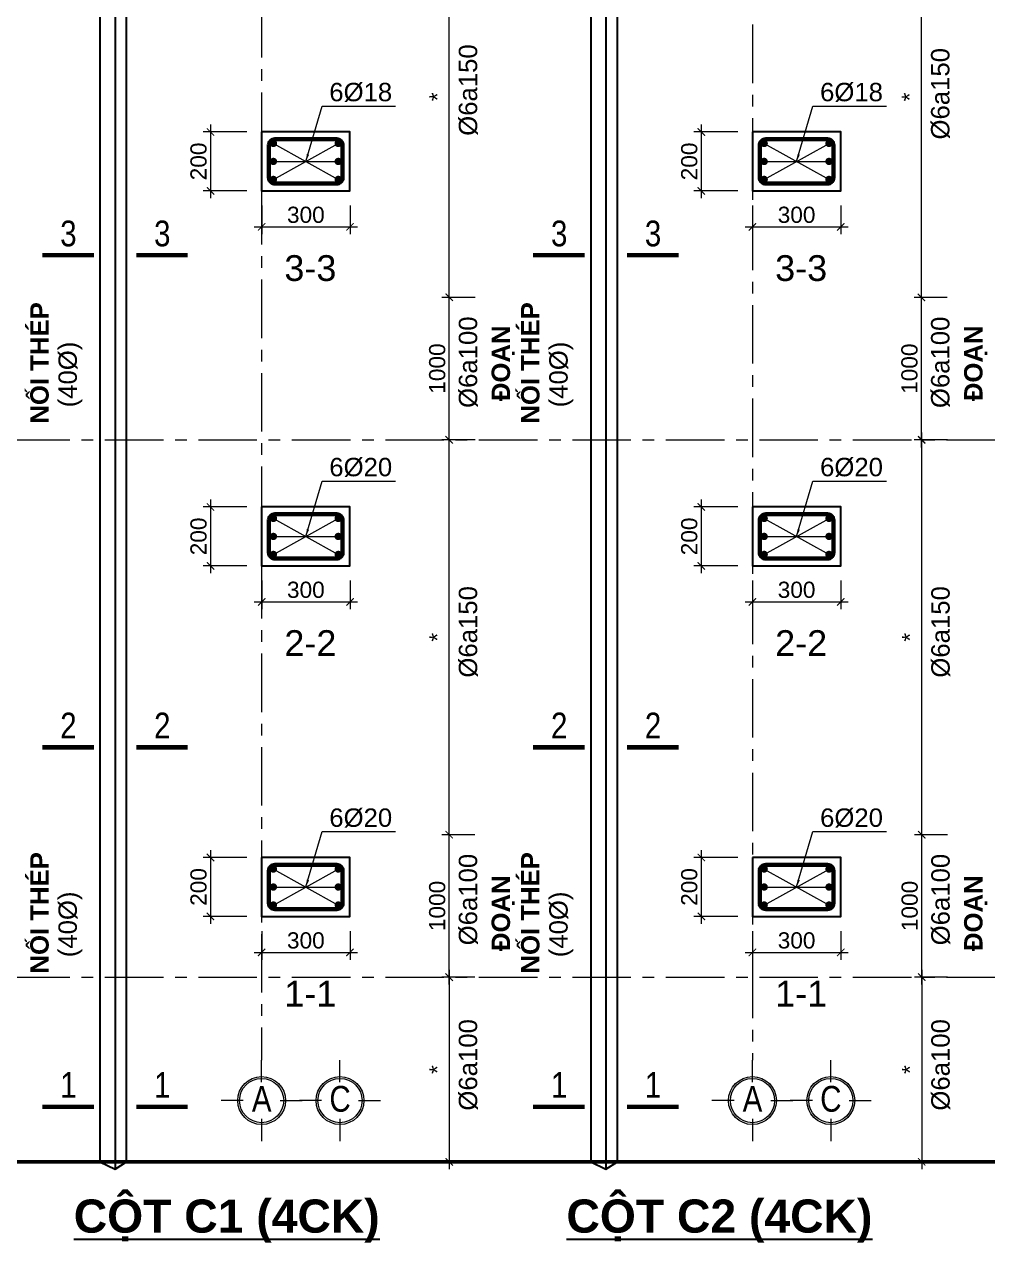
# Model space of a CAD drawing. Header units: millimetres. Extents: x 0 to 84000, y -29700 to 363007.
# Drawn here: x 8042 to 21127, y 120357 to 136904 of the extents above; entities that cross this region are included whole.
import ezdxf
from ezdxf.enums import TextEntityAlignment as Align

# ---------------------------------------------------------------- set-up
doc = ezdxf.new("R2010")
doc.units = ezdxf.units.MM
doc.linetypes.add('CENTER', pattern=[50.8, 31.75, -6.35, 6.35, -6.35])
for name, color, linetype, lineweight in [('- Border', 7, 'Continuous', 25), ('- Dims', 8, 'Continuous', 13), ('- Grid line', 8, 'CENTER', 13), ('- Note', 9, 'Continuous', 13), ('- RebarL', 6, 'Continuous', 60), ('- Text thin', 3, 'Continuous', 25)]:
    doc.layers.add(name, color=color, linetype=linetype, lineweight=lineweight)
doc.styles.add('B-Arial', font='arialbd.ttf')
doc.styles.add('B-Helve Condense', font='VNI-HelveB.TTF')
doc.styles.add('R-Arial', font='arial.ttf')
doc.styles.add('R-Helve Condense', font='VHELVCN.TTF')
doc.dimstyles.new('SC-25-100', dxfattribs={"dimtxt": 220, "dimasz": 100, "dimexe": 100, "dimexo": 200, "dimgap": 50, "dimtad": 1, "dimdec": 0, "dimlfac": 0.25, "dimzin": 0, "dimdsep": 46, "dimtxsty": 'R-Arial', "dimblk": 'ARCHTICK', "dimcen": 0.5, "dimdle": 100, "dimclrd": 256, "dimclre": 256, "dimclrt": 4, "dimadec": 0, "dimazin": 0, "dimtfac": 1, "dimtdec": 0, "dimtix": 1, "dimtmove": 0, "dimatfit": 3, "dimfxl": 1, "dimtolj": 1, "dimtzin": 0, "dimlwd": -1, "dimlwe": -1, "dimarcsym": 0})

# ---------------------------------------------------------------- blocks, each defined once
blk = doc.blocks.new('*U14')
at = {"layer": '- Note', "color": 7, "ltscale": 100, "const_width": 60}
blk.add_lwpolyline([(-351, -257), (349, -257)], dxfattribs=at)
at = {"layer": '- Text thin', "style": 'R-Helve Condense', "flags": 4}
blk.add_attdef('A', text='', height=350, dxfattribs=at).set_placement((3, 39), align=Align.MIDDLE_CENTER)
blk = doc.blocks.new('_ArchTick')
at = {"color": 0, "linetype": 'ByBlock', "const_width": 0.15}
blk.add_lwpolyline([(-0.5, -0.5), (0.5, 0.5)], dxfattribs=at)
blk = doc.blocks.new('*D87')
at = {"layer": '- Dims', "ltscale": 500, "transparency": 16777216}
for p, q in [((11066, 125588), (10471, 125588)), ((10571, 125688), (10571, 124688)), ((11066, 124788), (10471, 124788))]:
    blk.add_line(p, q, dxfattribs=at)
at = {"layer": 'Defpoints', "color": 0, "ltscale": 500, "transparency": 16777216}
for p in [(11266, 125588), (10571, 124788), (11266, 124788)]:
    blk.add_point(p, dxfattribs=at)
at = {"layer": '- Dims', "ltscale": 500, "transparency": 16777216, "xscale": 100, "yscale": 100, "zscale": 100}
for p, rotation in [((10571, 125588), 90), ((10571, 124788), 270)]:
    blk.add_blockref('_ArchTick', p, dxfattribs=dict(at, rotation=rotation))
at = {"layer": '- Dims', "color": 4, "ltscale": 500, "transparency": 16777216, "insert": (10409, 125188), "char_height": 220, "attachment_point": 5, "rotation": 90, "style": 'R-Arial'}
blk.add_mtext('\\A1;200', dxfattribs=at)
blk = doc.blocks.new('*D88')
at = {"layer": '- Dims', "ltscale": 500, "transparency": 16777216}
for p, q in [((11266, 124588), (11266, 124199)), ((12466, 124588), (12466, 124199)), ((11166, 124299), (12566, 124299))]:
    blk.add_line(p, q, dxfattribs=at)
at = {"layer": 'Defpoints', "color": 0, "ltscale": 500, "transparency": 16777216}
for p in [(11266, 124788), (12466, 124788), (12466, 124299)]:
    blk.add_point(p, dxfattribs=at)
at = {"layer": '- Dims', "ltscale": 500, "transparency": 16777216, "xscale": 100, "yscale": 100, "zscale": 100, "rotation": 180}
blk.add_blockref('_ArchTick', (11266, 124299), dxfattribs=at)
at = {"layer": '- Dims', "ltscale": 500, "transparency": 16777216, "xscale": 100, "yscale": 100, "zscale": 100}
blk.add_blockref('_ArchTick', (12466, 124299), dxfattribs=at)
at = {"layer": '- Dims', "color": 4, "ltscale": 500, "transparency": 16777216, "insert": (11866, 124461), "char_height": 220, "attachment_point": 5, "style": 'R-Arial'}
blk.add_mtext('\\A1;300', dxfattribs=at)
blk = doc.blocks.new('*D89')
at = {"layer": '- Dims', "ltscale": 200, "transparency": 16777216}
for p, q in [((13813, 123863), (13813, 125998)), ((14163, 125898), (13713, 125898)), ((14163, 123963), (13713, 123963))]:
    blk.add_line(p, q, dxfattribs=at)
at = {"layer": 'Defpoints', "color": 0, "ltscale": 200, "transparency": 16777216}
for p in [(13813, 125898), (14363, 125898), (14363, 123963)]:
    blk.add_point(p, dxfattribs=at)
at = {"layer": '- Dims', "ltscale": 200, "transparency": 16777216, "xscale": 100, "yscale": 100, "zscale": 100}
for p, rotation in [((13813, 125898), 90), ((13813, 123963), 270)]:
    blk.add_blockref('_ArchTick', p, dxfattribs=dict(at, rotation=rotation))
at = {"layer": '- Dims', "color": 4, "ltscale": 200, "transparency": 16777216, "insert": (13651, 124930), "char_height": 220, "attachment_point": 5, "rotation": 90, "style": 'R-Arial'}
blk.add_mtext('\\A1;1000', dxfattribs=at)
blk = doc.blocks.new('*D90')
at = {"layer": '- Dims', "ltscale": 200, "transparency": 16777216}
for p, q in [((14163, 131262), (13713, 131262)), ((13813, 125798), (13813, 131362)), ((14163, 125898), (13713, 125898))]:
    blk.add_line(p, q, dxfattribs=at)
at = {"layer": 'Defpoints', "color": 0, "ltscale": 200, "transparency": 16777216}
for p in [(13813, 131262), (14363, 131262), (14363, 125898)]:
    blk.add_point(p, dxfattribs=at)
at = {"layer": '- Dims', "ltscale": 200, "transparency": 16777216, "xscale": 100, "yscale": 100, "zscale": 100}
for p, rotation in [((13813, 131262), 90), ((13813, 125898), 270)]:
    blk.add_blockref('_ArchTick', p, dxfattribs=dict(at, rotation=rotation))
at = {"layer": '- Dims', "color": 4, "ltscale": 200, "transparency": 16777216, "insert": (13653, 128580), "char_height": 220, "attachment_point": 5, "rotation": 90, "style": 'R-Arial'}
blk.add_mtext('\\A1;*', dxfattribs=at)
blk = doc.blocks.new('*D91')
at = {"layer": '- Dims', "ltscale": 200, "transparency": 16777216}
for p, q in [((14163, 123963), (13713, 123963)), ((13813, 124063), (13813, 121354)), ((14163, 121454), (13713, 121454))]:
    blk.add_line(p, q, dxfattribs=at)
at = {"layer": 'Defpoints', "color": 0, "ltscale": 200, "transparency": 16777216}
for p in [(14363, 123963), (13813, 121454), (14363, 121454)]:
    blk.add_point(p, dxfattribs=at)
at = {"layer": '- Dims', "ltscale": 200, "transparency": 16777216, "xscale": 100, "yscale": 100, "zscale": 100}
for p, rotation in [((13813, 123963), 90), ((13813, 121454), 270)]:
    blk.add_blockref('_ArchTick', p, dxfattribs=dict(at, rotation=rotation))
at = {"layer": '- Dims', "color": 4, "ltscale": 200, "transparency": 16777216, "insert": (13653, 122708), "char_height": 220, "attachment_point": 5, "rotation": 90, "style": 'R-Arial'}
blk.add_mtext('\\A1;*', dxfattribs=at)
blk = doc.blocks.new('*D26')
at = {"layer": '- Dims', "ltscale": 200, "transparency": 16777216}
for p, q in [((13814, 131162), (13814, 133296)), ((14164, 133196), (13714, 133196)), ((14164, 131262), (13714, 131262))]:
    blk.add_line(p, q, dxfattribs=at)
at = {"layer": 'Defpoints', "color": 0, "ltscale": 200, "transparency": 16777216}
for p in [(13814, 133196), (14364, 133196), (14364, 131262)]:
    blk.add_point(p, dxfattribs=at)
at = {"layer": '- Dims', "ltscale": 200, "transparency": 16777216, "xscale": 100, "yscale": 100, "zscale": 100}
for p, rotation in [((13814, 133196), 90), ((13814, 131262), 270)]:
    blk.add_blockref('_ArchTick', p, dxfattribs=dict(at, rotation=rotation))
at = {"layer": '- Dims', "color": 4, "ltscale": 200, "transparency": 16777216, "insert": (13651, 132229), "char_height": 220, "attachment_point": 5, "rotation": 90, "style": 'R-Arial'}
blk.add_mtext('\\A1;1000', dxfattribs=at)
blk = doc.blocks.new('*D27')
at = {"layer": '- Dims', "ltscale": 200, "transparency": 16777216}
for p, q in [((13814, 133096), (13814, 138744)), ((14164, 138644), (13714, 138644)), ((14164, 133196), (13714, 133196))]:
    blk.add_line(p, q, dxfattribs=at)
at = {"layer": 'Defpoints', "color": 0, "ltscale": 200, "transparency": 16777216}
for p in [(13814, 138644), (14364, 138644), (14364, 133196)]:
    blk.add_point(p, dxfattribs=at)
at = {"layer": '- Dims', "ltscale": 200, "transparency": 16777216, "xscale": 100, "yscale": 100, "zscale": 100}
for p, rotation in [((13814, 138644), 90), ((13814, 133196), 270)]:
    blk.add_blockref('_ArchTick', p, dxfattribs=dict(at, rotation=rotation))
at = {"layer": '- Dims', "color": 4, "ltscale": 200, "transparency": 16777216, "insert": (13654, 135920), "char_height": 220, "attachment_point": 5, "rotation": 90, "style": 'R-Arial'}
blk.add_mtext('\\A1;*', dxfattribs=at)
blk = doc.blocks.new('Grid symbol')
at = {"layer": '- Grid line', "color": 7, "linetype": 'Continuous', "ltscale": 100}
for points in [[(0, 250), (0, 550)], [(-250, 0), (-550, 0)], [(250, 0), (550, 0)], [(0, -250), (0, -550)]]:
    blk.add_lwpolyline(points, dxfattribs=at)
blk.add_circle((0, 0), 325, dxfattribs=at)
at = {"layer": '- Grid line', "color": 32, "linetype": 'Continuous', "ltscale": 100}
blk.add_circle((0, 0), 300, dxfattribs=at)
at = {"layer": '- Grid line', "color": 3, "style": 'R-Helve Condense', "flags": 4}
blk.add_attdef('A', text='', height=350, dxfattribs=at).set_placement((1, 24), align=Align.MIDDLE_CENTER)
blk = doc.blocks.new('*D99')
at = {"layer": '- Dims', "ltscale": 500, "transparency": 16777216}
for p, q in [((10571, 130449), (10571, 129449)), ((11066, 130349), (10471, 130349)), ((11066, 129549), (10471, 129549))]:
    blk.add_line(p, q, dxfattribs=at)
at = {"layer": 'Defpoints', "color": 0, "ltscale": 500, "transparency": 16777216}
for p in [(11266, 130349), (10571, 129549), (11266, 129549)]:
    blk.add_point(p, dxfattribs=at)
at = {"layer": '- Dims', "ltscale": 500, "transparency": 16777216, "xscale": 100, "yscale": 100, "zscale": 100}
for p, rotation in [((10571, 130349), 90), ((10571, 129549), 270)]:
    blk.add_blockref('_ArchTick', p, dxfattribs=dict(at, rotation=rotation))
at = {"layer": '- Dims', "color": 4, "ltscale": 500, "transparency": 16777216, "insert": (10409, 129949), "char_height": 220, "attachment_point": 5, "rotation": 90, "style": 'R-Arial'}
blk.add_mtext('\\A1;200', dxfattribs=at)
blk = doc.blocks.new('*D100')
at = {"layer": '- Dims', "ltscale": 500, "transparency": 16777216}
for p, q in [((11266, 129349), (11266, 128960)), ((12466, 129349), (12466, 128960)), ((11166, 129060), (12566, 129060))]:
    blk.add_line(p, q, dxfattribs=at)
at = {"layer": 'Defpoints', "color": 0, "ltscale": 500, "transparency": 16777216}
for p in [(11266, 129549), (12466, 129549), (12466, 129060)]:
    blk.add_point(p, dxfattribs=at)
at = {"layer": '- Dims', "ltscale": 500, "transparency": 16777216, "xscale": 100, "yscale": 100, "zscale": 100, "rotation": 180}
blk.add_blockref('_ArchTick', (11266, 129060), dxfattribs=at)
at = {"layer": '- Dims', "ltscale": 500, "transparency": 16777216, "xscale": 100, "yscale": 100, "zscale": 100}
blk.add_blockref('_ArchTick', (12466, 129060), dxfattribs=at)
at = {"layer": '- Dims', "color": 4, "ltscale": 500, "transparency": 16777216, "insert": (11866, 129223), "char_height": 220, "attachment_point": 5, "style": 'R-Arial'}
blk.add_mtext('\\A1;300', dxfattribs=at)
blk = doc.blocks.new('*D101')
at = {"layer": '- Dims', "ltscale": 500, "transparency": 16777216}
for p, q in [((10571, 135542), (10571, 134542)), ((11066, 135442), (10471, 135442)), ((11066, 134642), (10471, 134642))]:
    blk.add_line(p, q, dxfattribs=at)
at = {"layer": 'Defpoints', "color": 0, "ltscale": 500, "transparency": 16777216}
for p in [(11266, 135442), (10571, 134642), (11266, 134642)]:
    blk.add_point(p, dxfattribs=at)
at = {"layer": '- Dims', "ltscale": 500, "transparency": 16777216, "xscale": 100, "yscale": 100, "zscale": 100}
for p, rotation in [((10571, 135442), 90), ((10571, 134642), 270)]:
    blk.add_blockref('_ArchTick', p, dxfattribs=dict(at, rotation=rotation))
at = {"layer": '- Dims', "color": 4, "ltscale": 500, "transparency": 16777216, "insert": (10409, 135042), "char_height": 220, "attachment_point": 5, "rotation": 90, "style": 'R-Arial'}
blk.add_mtext('\\A1;200', dxfattribs=at)
blk = doc.blocks.new('*D102')
at = {"layer": '- Dims', "ltscale": 500, "transparency": 16777216}
for p, q in [((11266, 134442), (11266, 134054)), ((12466, 134442), (12466, 134054)), ((11166, 134154), (12566, 134154))]:
    blk.add_line(p, q, dxfattribs=at)
at = {"layer": 'Defpoints', "color": 0, "ltscale": 500, "transparency": 16777216}
for p in [(11266, 134642), (12466, 134642), (12466, 134154)]:
    blk.add_point(p, dxfattribs=at)
at = {"layer": '- Dims', "ltscale": 500, "transparency": 16777216, "xscale": 100, "yscale": 100, "zscale": 100, "rotation": 180}
blk.add_blockref('_ArchTick', (11266, 134154), dxfattribs=at)
at = {"layer": '- Dims', "ltscale": 500, "transparency": 16777216, "xscale": 100, "yscale": 100, "zscale": 100}
blk.add_blockref('_ArchTick', (12466, 134154), dxfattribs=at)
at = {"layer": '- Dims', "color": 4, "ltscale": 500, "transparency": 16777216, "insert": (11866, 134316), "char_height": 220, "attachment_point": 5, "style": 'R-Arial'}
blk.add_mtext('\\A1;300', dxfattribs=at)
blk = doc.blocks.new('*D105')
at = {"layer": '- Dims', "ltscale": 500, "transparency": 16777216}
for p, q in [((17732, 125588), (17138, 125588)), ((17238, 125688), (17238, 124688)), ((17732, 124788), (17138, 124788))]:
    blk.add_line(p, q, dxfattribs=at)
at = {"layer": 'Defpoints', "color": 0, "ltscale": 500, "transparency": 16777216}
for p in [(17932, 125588), (17238, 124788), (17932, 124788)]:
    blk.add_point(p, dxfattribs=at)
at = {"layer": '- Dims', "ltscale": 500, "transparency": 16777216, "xscale": 100, "yscale": 100, "zscale": 100}
for p, rotation in [((17238, 125588), 90), ((17238, 124788), 270)]:
    blk.add_blockref('_ArchTick', p, dxfattribs=dict(at, rotation=rotation))
at = {"layer": '- Dims', "color": 4, "ltscale": 500, "transparency": 16777216, "insert": (17075, 125188), "char_height": 220, "attachment_point": 5, "rotation": 90, "style": 'R-Arial'}
blk.add_mtext('\\A1;200', dxfattribs=at)
blk = doc.blocks.new('*D106')
at = {"layer": '- Dims', "ltscale": 500, "transparency": 16777216}
for p, q in [((17932, 124588), (17932, 124199)), ((19132, 124588), (19132, 124199)), ((17832, 124299), (19232, 124299))]:
    blk.add_line(p, q, dxfattribs=at)
at = {"layer": 'Defpoints', "color": 0, "ltscale": 500, "transparency": 16777216}
for p in [(17932, 124788), (19132, 124788), (19132, 124299)]:
    blk.add_point(p, dxfattribs=at)
at = {"layer": '- Dims', "ltscale": 500, "transparency": 16777216, "xscale": 100, "yscale": 100, "zscale": 100, "rotation": 180}
blk.add_blockref('_ArchTick', (17932, 124299), dxfattribs=at)
at = {"layer": '- Dims', "ltscale": 500, "transparency": 16777216, "xscale": 100, "yscale": 100, "zscale": 100}
blk.add_blockref('_ArchTick', (19132, 124299), dxfattribs=at)
at = {"layer": '- Dims', "color": 4, "ltscale": 500, "transparency": 16777216, "insert": (18532, 124461), "char_height": 220, "attachment_point": 5, "style": 'R-Arial'}
blk.add_mtext('\\A1;300', dxfattribs=at)
blk = doc.blocks.new('*D109')
at = {"layer": '- Dims', "ltscale": 500, "transparency": 16777216}
for p, q in [((17238, 130449), (17238, 129449)), ((17732, 130349), (17138, 130349)), ((17732, 129549), (17138, 129549))]:
    blk.add_line(p, q, dxfattribs=at)
at = {"layer": 'Defpoints', "color": 0, "ltscale": 500, "transparency": 16777216}
for p in [(17932, 130349), (17238, 129549), (17932, 129549)]:
    blk.add_point(p, dxfattribs=at)
at = {"layer": '- Dims', "ltscale": 500, "transparency": 16777216, "xscale": 100, "yscale": 100, "zscale": 100}
for p, rotation in [((17238, 130349), 90), ((17238, 129549), 270)]:
    blk.add_blockref('_ArchTick', p, dxfattribs=dict(at, rotation=rotation))
at = {"layer": '- Dims', "color": 4, "ltscale": 500, "transparency": 16777216, "insert": (17075, 129949), "char_height": 220, "attachment_point": 5, "rotation": 90, "style": 'R-Arial'}
blk.add_mtext('\\A1;200', dxfattribs=at)
blk = doc.blocks.new('*D110')
at = {"layer": '- Dims', "ltscale": 500, "transparency": 16777216}
for p, q in [((17932, 129349), (17932, 128960)), ((19132, 129349), (19132, 128960)), ((17832, 129060), (19232, 129060))]:
    blk.add_line(p, q, dxfattribs=at)
at = {"layer": 'Defpoints', "color": 0, "ltscale": 500, "transparency": 16777216}
for p in [(17932, 129549), (19132, 129549), (19132, 129060)]:
    blk.add_point(p, dxfattribs=at)
at = {"layer": '- Dims', "ltscale": 500, "transparency": 16777216, "xscale": 100, "yscale": 100, "zscale": 100, "rotation": 180}
blk.add_blockref('_ArchTick', (17932, 129060), dxfattribs=at)
at = {"layer": '- Dims', "ltscale": 500, "transparency": 16777216, "xscale": 100, "yscale": 100, "zscale": 100}
blk.add_blockref('_ArchTick', (19132, 129060), dxfattribs=at)
at = {"layer": '- Dims', "color": 4, "ltscale": 500, "transparency": 16777216, "insert": (18532, 129223), "char_height": 220, "attachment_point": 5, "style": 'R-Arial'}
blk.add_mtext('\\A1;300', dxfattribs=at)
blk = doc.blocks.new('*D126')
at = {"layer": '- Dims', "ltscale": 500, "transparency": 16777216}
for p, q in [((17238, 135542), (17238, 134542)), ((17732, 135442), (17138, 135442)), ((17732, 134642), (17138, 134642))]:
    blk.add_line(p, q, dxfattribs=at)
at = {"layer": 'Defpoints', "color": 0, "ltscale": 500, "transparency": 16777216}
for p in [(17932, 135442), (17238, 134642), (17932, 134642)]:
    blk.add_point(p, dxfattribs=at)
at = {"layer": '- Dims', "ltscale": 500, "transparency": 16777216, "xscale": 100, "yscale": 100, "zscale": 100}
for p, rotation in [((17238, 135442), 90), ((17238, 134642), 270)]:
    blk.add_blockref('_ArchTick', p, dxfattribs=dict(at, rotation=rotation))
at = {"layer": '- Dims', "color": 4, "ltscale": 500, "transparency": 16777216, "insert": (17075, 135042), "char_height": 220, "attachment_point": 5, "rotation": 90, "style": 'R-Arial'}
blk.add_mtext('\\A1;200', dxfattribs=at)
blk = doc.blocks.new('*D127')
at = {"layer": '- Dims', "ltscale": 500, "transparency": 16777216}
for p, q in [((17932, 134442), (17932, 134054)), ((19132, 134442), (19132, 134054)), ((17832, 134154), (19232, 134154))]:
    blk.add_line(p, q, dxfattribs=at)
at = {"layer": 'Defpoints', "color": 0, "ltscale": 500, "transparency": 16777216}
for p in [(17932, 134642), (19132, 134642), (19132, 134154)]:
    blk.add_point(p, dxfattribs=at)
at = {"layer": '- Dims', "ltscale": 500, "transparency": 16777216, "xscale": 100, "yscale": 100, "zscale": 100, "rotation": 180}
blk.add_blockref('_ArchTick', (17932, 134154), dxfattribs=at)
at = {"layer": '- Dims', "ltscale": 500, "transparency": 16777216, "xscale": 100, "yscale": 100, "zscale": 100}
blk.add_blockref('_ArchTick', (19132, 134154), dxfattribs=at)
at = {"layer": '- Dims', "color": 4, "ltscale": 500, "transparency": 16777216, "insert": (18532, 134316), "char_height": 220, "attachment_point": 5, "style": 'R-Arial'}
blk.add_mtext('\\A1;300', dxfattribs=at)
blk = doc.blocks.new('*D128')
at = {"layer": '- Dims', "ltscale": 200, "transparency": 16777216}
for p, q in [((20232, 123863), (20232, 125998)), ((20582, 125898), (20132, 125898)), ((20582, 123963), (20132, 123963))]:
    blk.add_line(p, q, dxfattribs=at)
at = {"layer": 'Defpoints', "color": 0, "ltscale": 200, "transparency": 16777216}
for p in [(20232, 125898), (20782, 125898), (20782, 123963)]:
    blk.add_point(p, dxfattribs=at)
at = {"layer": '- Dims', "ltscale": 200, "transparency": 16777216, "xscale": 100, "yscale": 100, "zscale": 100}
for p, rotation in [((20232, 125898), 90), ((20232, 123963), 270)]:
    blk.add_blockref('_ArchTick', p, dxfattribs=dict(at, rotation=rotation))
at = {"layer": '- Dims', "color": 4, "ltscale": 200, "transparency": 16777216, "insert": (20069, 124930), "char_height": 220, "attachment_point": 5, "rotation": 90, "style": 'R-Arial'}
blk.add_mtext('\\A1;1000', dxfattribs=at)
blk = doc.blocks.new('*D129')
at = {"layer": '- Dims', "ltscale": 200, "transparency": 16777216}
for p, q in [((20582, 131262), (20132, 131262)), ((20232, 125798), (20232, 131362)), ((20582, 125898), (20132, 125898))]:
    blk.add_line(p, q, dxfattribs=at)
at = {"layer": 'Defpoints', "color": 0, "ltscale": 200, "transparency": 16777216}
for p in [(20232, 131262), (20782, 131262), (20782, 125898)]:
    blk.add_point(p, dxfattribs=at)
at = {"layer": '- Dims', "ltscale": 200, "transparency": 16777216, "xscale": 100, "yscale": 100, "zscale": 100}
for p, rotation in [((20232, 131262), 90), ((20232, 125898), 270)]:
    blk.add_blockref('_ArchTick', p, dxfattribs=dict(at, rotation=rotation))
at = {"layer": '- Dims', "color": 4, "ltscale": 200, "transparency": 16777216, "insert": (20072, 128580), "char_height": 220, "attachment_point": 5, "rotation": 90, "style": 'R-Arial'}
blk.add_mtext('\\A1;*', dxfattribs=at)
blk = doc.blocks.new('*D130')
at = {"layer": '- Dims', "ltscale": 200, "transparency": 16777216}
for p, q in [((20582, 123963), (20132, 123963)), ((20232, 124063), (20232, 121354)), ((20582, 121454), (20132, 121454))]:
    blk.add_line(p, q, dxfattribs=at)
at = {"layer": 'Defpoints', "color": 0, "ltscale": 200, "transparency": 16777216}
for p in [(20782, 123963), (20232, 121454), (20782, 121454)]:
    blk.add_point(p, dxfattribs=at)
at = {"layer": '- Dims', "ltscale": 200, "transparency": 16777216, "xscale": 100, "yscale": 100, "zscale": 100}
for p, rotation in [((20232, 123963), 90), ((20232, 121454), 270)]:
    blk.add_blockref('_ArchTick', p, dxfattribs=dict(at, rotation=rotation))
at = {"layer": '- Dims', "color": 4, "ltscale": 200, "transparency": 16777216, "insert": (20072, 122708), "char_height": 220, "attachment_point": 5, "rotation": 90, "style": 'R-Arial'}
blk.add_mtext('\\A1;*', dxfattribs=at)
blk = doc.blocks.new('*D133')
at = {"layer": '- Dims', "ltscale": 200, "transparency": 16777216}
for p, q in [((20228, 131159), (20228, 133294)), ((20578, 133194), (20128, 133194)), ((20578, 131259), (20128, 131259))]:
    blk.add_line(p, q, dxfattribs=at)
at = {"layer": 'Defpoints', "color": 0, "ltscale": 200, "transparency": 16777216}
for p in [(20228, 133194), (20778, 133194), (20778, 131259)]:
    blk.add_point(p, dxfattribs=at)
at = {"layer": '- Dims', "ltscale": 200, "transparency": 16777216, "xscale": 100, "yscale": 100, "zscale": 100}
for p, rotation in [((20228, 133194), 90), ((20228, 131259), 270)]:
    blk.add_blockref('_ArchTick', p, dxfattribs=dict(at, rotation=rotation))
at = {"layer": '- Dims', "color": 4, "ltscale": 200, "transparency": 16777216, "insert": (20066, 132227), "char_height": 220, "attachment_point": 5, "rotation": 90, "style": 'R-Arial'}
blk.add_mtext('\\A1;1000', dxfattribs=at)
blk = doc.blocks.new('*D134')
at = {"layer": '- Dims', "ltscale": 200, "transparency": 16777216}
for p, q in [((20228, 133094), (20228, 138742)), ((20578, 138642), (20128, 138642)), ((20578, 133194), (20128, 133194))]:
    blk.add_line(p, q, dxfattribs=at)
at = {"layer": 'Defpoints', "color": 0, "ltscale": 200, "transparency": 16777216}
for p in [(20228, 138642), (20778, 138642), (20778, 133194)]:
    blk.add_point(p, dxfattribs=at)
at = {"layer": '- Dims', "ltscale": 200, "transparency": 16777216, "xscale": 100, "yscale": 100, "zscale": 100}
for p, rotation in [((20228, 138642), 90), ((20228, 133194), 270)]:
    blk.add_blockref('_ArchTick', p, dxfattribs=dict(at, rotation=rotation))
at = {"layer": '- Dims', "color": 4, "ltscale": 200, "transparency": 16777216, "insert": (20068, 135918), "char_height": 220, "attachment_point": 5, "rotation": 90, "style": 'R-Arial'}
blk.add_mtext('\\A1;*', dxfattribs=at)

msp = doc.modelspace()

# ---------------------------------------------------------------- linework, layer by layer
at = {"layer": '- Border', "ltscale": 100}
for p, q in [((15735.5, 146847.5), (15735.4, 121455.5)), ((16098.6, 121455.5), (16098.6, 146847.5)), ((15942.2, 146745.8), (15942.1, 121353.8)), ((9068.8, 141048.5), (9068.8, 121455.5)), ((9431.9, 121455.5), (9431.9, 141048.5)), ((9275.5, 140946.8), (9275.5, 121353.8)), ((9068.8, 121455.5), (9275.5, 121353.8)), ((9275.5, 121353.8), (9431.9, 121455.5)), ((15735.4, 121455.5), (15942.1, 121353.8)), ((15942.1, 121353.8), (16098.6, 121455.5))]:
    msp.add_line(p, q, dxfattribs=at)
at = {"layer": '- Border', "ltscale": 500}
for points in [[(11265.5, 135442.5), (11265.5, 134642.5), (12465.5, 134642.5), (12465.5, 135442.5)], [(17932.2, 135442.5), (17932.2, 134642.5), (19132.2, 134642.5), (19132.2, 135442.5)], [(11265.5, 130349.2), (11265.5, 129549.2), (12465.5, 129549.2), (12465.5, 130349.2)], [(17932.2, 130349.2), (17932.2, 129549.2), (19132.2, 129549.2), (19132.2, 130349.2)], [(11265.5, 125587.6), (11265.5, 124787.6), (12465.5, 124787.6), (12465.5, 125587.6)], [(17932.2, 125587.6), (17932.2, 124787.6), (19132.2, 124787.6), (19132.2, 125587.6)]]:
    msp.add_lwpolyline(points, close=True, dxfattribs=at)
at = {"layer": '- Border', "ltscale": 500, "const_width": 50}
msp.add_lwpolyline([(4638.8, 121455.5), (36354, 121455.1)], dxfattribs=at)
at = {"layer": '- Grid line', "ltscale": 25}
for p, q in [((17932.2, 147060.2), (17932.2, 122836.7)), ((11265.5, 141057.3), (11265.5, 122836.7)), ((4057.4, 131261.6), (36449, 131261.3)), ((4057.4, 123962.7), (36354, 123962.4))]:
    msp.add_line(p, q, dxfattribs=at)
at = {"layer": '- Note', "ltscale": 100}
for p, q in [((11425.1, 135042.9), (12306, 135042)), ((11425.1, 135041.2), (12306, 135042)), ((18091.8, 135042.9), (18972.6, 135042)), ((18091.8, 135041.1), (18972.6, 135042)), ((11425.1, 129949.7), (12306, 129948.8)), ((11425.1, 129947.9), (12306, 129948.8)), ((18091.8, 129949.7), (18972.6, 129948.8)), ((18091.8, 129947.9), (18972.6, 129948.8)), ((11425.1, 125188), (12306, 125187.1)), ((11425.1, 125186.2), (12306, 125187.1)), ((18091.8, 125188), (18972.6, 125187.1)), ((18091.8, 125186.2), (18972.6, 125187.1))]:
    msp.add_line(p, q, dxfattribs=at)
at = {"layer": '- Note'}
for points in [[(11425.1, 135286.5), (12306, 134797.6)], [(11425.1, 134797.6), (12306, 135286.5)], [(18091.8, 135286.5), (18972.6, 134797.6)], [(18091.8, 134797.6), (18972.6, 135286.5)], [(11425.1, 130193.2), (12306, 129704.3)], [(11425.1, 129704.3), (12306, 130193.2)], [(18091.8, 130193.2), (18972.6, 129704.3)], [(18091.8, 129704.3), (18972.6, 130193.2)], [(11425.1, 125431.6), (12306, 124942.7)], [(11425.1, 124942.7), (12306, 125431.6)], [(18091.8, 125431.6), (18972.6, 124942.7)], [(18091.8, 124942.7), (18972.6, 125431.6)]]:
    msp.add_lwpolyline(points, dxfattribs=at)
at = {"layer": '- RebarL', "ltscale": 500}
for points in [[(11365.5, 135262.5), (11365.5, 134822.5, 0.4142136), (11445.5, 134742.5), (12285.5, 134742.5, 0.4142136), (12365.5, 134822.5), (12365.5, 135262.5, 0.4142136), (12285.5, 135342.5), (11445.5, 135342.5, 0.4142136)], [(18032.2, 135262.5), (18032.2, 134822.5, 0.4142136), (18112.2, 134742.5), (18952.2, 134742.5, 0.4142136), (19032.2, 134822.5), (19032.2, 135262.5, 0.4142136), (18952.2, 135342.5), (18112.2, 135342.5, 0.4142136)], [(11365.5, 130169.2), (11365.5, 129729.2, 0.4142136), (11445.5, 129649.2), (12285.5, 129649.2, 0.4142136), (12365.5, 129729.2), (12365.5, 130169.2, 0.4142136), (12285.5, 130249.2), (11445.5, 130249.2, 0.4142136)], [(18032.2, 130169.2), (18032.2, 129729.2, 0.4142136), (18112.2, 129649.2), (18952.2, 129649.2, 0.4142136), (19032.2, 129729.2), (19032.2, 130169.2, 0.4142136), (18952.2, 130249.2), (18112.2, 130249.2, 0.4142136)], [(11365.5, 125407.6), (11365.5, 124967.6, 0.4142136), (11445.5, 124887.6), (12285.5, 124887.6, 0.4142136), (12365.5, 124967.6), (12365.5, 125407.6, 0.4142136), (12285.5, 125487.6), (11445.5, 125487.6, 0.4142136)], [(18032.2, 125407.6), (18032.2, 124967.6, 0.4142136), (18112.2, 124887.6), (18952.2, 124887.6, 0.4142136), (19032.2, 124967.6), (19032.2, 125407.6, 0.4142136), (18952.2, 125487.6), (18112.2, 125487.6, 0.4142136)]]:
    msp.add_lwpolyline(points, format="xyb", close=True, dxfattribs=at)
at = {"layer": '- RebarL', "ltscale": 500, "const_width": 50}
for points in [[(11425.1, 135311.5, -1), (11425.1, 135261.5, -1)], [(12306, 135311.5, 1), (12306, 135261.5, 1)], [(18091.8, 135311.5, -1), (18091.8, 135261.5, -1)], [(18972.6, 135311.5, 1), (18972.6, 135261.5, 1)], [(11425.1, 135067, -1), (11425.1, 135017, -1)], [(12306, 135067, 1), (12306, 135017, 1)], [(18091.8, 135067, -1), (18091.8, 135017, -1)], [(18972.6, 135067, 1), (18972.6, 135017, 1)], [(11425.1, 134822.6, -1), (11425.1, 134772.6, -1)], [(12306, 134822.6, 1), (12306, 134772.6, 1)], [(18091.8, 134822.6, -1), (18091.8, 134772.6, -1)], [(18972.6, 134822.6, 1), (18972.6, 134772.6, 1)], [(11425.1, 130218.2, -1), (11425.1, 130168.2, -1)], [(12306, 130218.2, 1), (12306, 130168.2, 1)], [(18091.8, 130218.2, -1), (18091.8, 130168.2, -1)], [(18972.6, 130218.2, 1), (18972.6, 130168.2, 1)], [(11425.1, 129973.8, -1), (11425.1, 129923.8, -1)], [(12306, 129973.8, 1), (12306, 129923.8, 1)], [(18091.8, 129973.8, -1), (18091.8, 129923.8, -1)], [(18972.6, 129973.8, 1), (18972.6, 129923.8, 1)], [(11425.1, 129729.3, -1), (11425.1, 129679.3, -1)], [(12306, 129729.3, 1), (12306, 129679.3, 1)], [(18091.8, 129729.3, -1), (18091.8, 129679.3, -1)], [(18972.6, 129729.3, 1), (18972.6, 129679.3, 1)], [(11425.1, 125456.6, -1), (11425.1, 125406.6, -1)], [(12306, 125456.6, 1), (12306, 125406.6, 1)], [(18091.8, 125456.6, -1), (18091.8, 125406.6, -1)], [(18972.6, 125456.6, 1), (18972.6, 125406.6, 1)], [(11425.1, 125212.1, -1), (11425.1, 125162.1, -1)], [(12306, 125212.1, 1), (12306, 125162.1, 1)], [(18091.8, 125212.1, -1), (18091.8, 125162.1, -1)], [(18972.6, 125212.1, 1), (18972.6, 125162.1, 1)], [(11425.1, 124967.7, -1), (11425.1, 124917.7, -1)], [(12306, 124967.7, 1), (12306, 124917.7, 1)], [(18091.8, 124967.7, -1), (18091.8, 124917.7, -1)], [(18972.6, 124967.7, 1), (18972.6, 124917.7, 1)]]:
    msp.add_lwpolyline(points, format="xyb", close=True, dxfattribs=at)

# ---------------------------------------------------------------- block references
at = {"layer": '- Border'}
ref = msp.add_blockref('*U14', (8638, 134024.5), dxfattribs=at)
ref.add_attrib('A', '3', dxfattribs={"layer": '- Text thin', "height": 350, "style": 'R-Helve Condense'}).set_placement((8640.7, 134063.9), align=Align.MIDDLE_CENTER)
ref = msp.add_blockref('*U14', (9912.9, 134024.5), dxfattribs=at)
ref.add_attrib('A', '3', dxfattribs={"layer": '- Text thin', "height": 350, "style": 'R-Helve Condense'}).set_placement((9915.7, 134063.9), align=Align.MIDDLE_CENTER)
ref = msp.add_blockref('*U14', (15304.6, 134024.5), dxfattribs=at)
ref.add_attrib('A', '3', dxfattribs={"layer": '- Text thin', "height": 350, "style": 'R-Helve Condense'}).set_placement((15307.4, 134063.9), align=Align.MIDDLE_CENTER)
ref = msp.add_blockref('*U14', (16579.5, 134024.5), dxfattribs=at)
ref.add_attrib('A', '3', dxfattribs={"layer": '- Text thin', "height": 350, "style": 'R-Helve Condense'}).set_placement((16582.3, 134063.9), align=Align.MIDDLE_CENTER)
ref = msp.add_blockref('*U14', (8638, 127341.5), dxfattribs=at)
ref.add_attrib('A', '2', dxfattribs={"layer": '- Text thin', "height": 350, "style": 'R-Helve Condense'}).set_placement((8640.7, 127381), align=Align.MIDDLE_CENTER)
ref = msp.add_blockref('*U14', (9912.9, 127341.5), dxfattribs=at)
ref.add_attrib('A', '2', dxfattribs={"layer": '- Text thin', "height": 350, "style": 'R-Helve Condense'}).set_placement((9915.7, 127381), align=Align.MIDDLE_CENTER)
ref = msp.add_blockref('*U14', (15304.6, 127341.5), dxfattribs=at)
ref.add_attrib('A', '2', dxfattribs={"layer": '- Text thin', "height": 350, "style": 'R-Helve Condense'}).set_placement((15307.4, 127381), align=Align.MIDDLE_CENTER)
ref = msp.add_blockref('*U14', (16579.5, 127341.5), dxfattribs=at)
ref.add_attrib('A', '2', dxfattribs={"layer": '- Text thin', "height": 350, "style": 'R-Helve Condense'}).set_placement((16582.3, 127381), align=Align.MIDDLE_CENTER)
ref = msp.add_blockref('*U14', (8638, 122459.8), dxfattribs=at)
ref.add_attrib('A', '1', dxfattribs={"layer": '- Text thin', "height": 350, "style": 'R-Helve Condense'}).set_placement((8640.7, 122499.2), align=Align.MIDDLE_CENTER)
ref = msp.add_blockref('*U14', (9912.9, 122459.8), dxfattribs=at)
ref.add_attrib('A', '1', dxfattribs={"layer": '- Text thin', "height": 350, "style": 'R-Helve Condense'}).set_placement((9915.7, 122499.2), align=Align.MIDDLE_CENTER)
ref = msp.add_blockref('*U14', (15304.6, 122459.8), dxfattribs=at)
ref.add_attrib('A', '1', dxfattribs={"layer": '- Text thin', "height": 350, "style": 'R-Helve Condense'}).set_placement((15307.4, 122499.2), align=Align.MIDDLE_CENTER)
ref = msp.add_blockref('*U14', (16579.5, 122459.8), dxfattribs=at)
ref.add_attrib('A', '1', dxfattribs={"layer": '- Text thin', "height": 350, "style": 'R-Helve Condense'}).set_placement((16582.3, 122499.2), align=Align.MIDDLE_CENTER)
at = {"layer": '- Grid line'}
ref = msp.add_blockref('Grid symbol', (11265.5, 122286.7), dxfattribs=at)
ref.add_attrib('A', 'A', dxfattribs={"color": 3, "height": 350, "style": 'R-Helve Condense'}).set_placement((11266.6, 122310.6), align=Align.MIDDLE_CENTER)
ref = msp.add_blockref('Grid symbol', (12329.8, 122286.7), dxfattribs=at)
ref.add_attrib('A', 'C', dxfattribs={"color": 3, "height": 350, "style": 'R-Helve Condense'}).set_placement((12330.9, 122310.6), align=Align.MIDDLE_CENTER)
ref = msp.add_blockref('Grid symbol', (17932.2, 122286.7), dxfattribs=at)
ref.add_attrib('A', 'A', dxfattribs={"color": 3, "height": 350, "style": 'R-Helve Condense'}).set_placement((17933.3, 122310.6), align=Align.MIDDLE_CENTER)
ref = msp.add_blockref('Grid symbol', (18996.5, 122286.7), dxfattribs=at)
ref.add_attrib('A', 'C', dxfattribs={"color": 3, "height": 350, "style": 'R-Helve Condense'}).set_placement((18997.6, 122310.6), align=Align.MIDDLE_CENTER)

# ---------------------------------------------------------------- texts
at = {"layer": '- Text thin'}
for s, style, p in [('%%C6a150', 'R-Arial', (14193.4, 135390.2)), ('%%C6a150', 'R-Arial', (20607.9, 135339.8)), ('NỐI THÉP', 'B-Arial', (8372.8, 131480.7)), ('NỐI THÉP', 'B-Arial', (15039.4, 131480.7)), ('%%C6a100', 'R-Arial', (14193.4, 131694.2)), ('%%C6a100', 'R-Arial', (20607.9, 131692)), ('ĐOẠN', 'B-Arial', (14639.4, 131785.9)), ('ĐOẠN', 'B-Arial', (21057.7, 131785.9)), ('(40%%C)', 'R-Arial', (8755.7, 131702)), ('(40%%C)', 'R-Arial', (15422.4, 131702)), ('(40%%C)', 'R-Arial', (15422.4, 131702)), ('%%C6a150', 'R-Arial', (14193.3, 128031.3)), ('%%C6a150', 'R-Arial', (20611.5, 128030.8)), ('NỐI THÉP', 'B-Arial', (8372.7, 124012)), ('%%C6a100', 'R-Arial', (14193.3, 124395.3)), ('NỐI THÉP', 'B-Arial', (15039.3, 124012)), ('%%C6a100', 'R-Arial', (20611.5, 124395.3)), ('ĐOẠN', 'B-Arial', (14639.3, 124317.3)), ('ĐOẠN', 'B-Arial', (21057.6, 124317.3)), ('(40%%C)', 'R-Arial', (8755.6, 124233.4)), ('(40%%C)', 'R-Arial', (15422.3, 124233.4)), ('(40%%C)', 'R-Arial', (15422.3, 124233.4)), ('%%C6a100', 'R-Arial', (14193.3, 122150.3)), ('%%C6a100', 'R-Arial', (20611.5, 122150.3))]:
    msp.add_text(s, height=250, rotation=90, dxfattribs=dict(at, style=style)).set_placement(p)
for s, height, style, p in [('6%%C18', 250, 'R-Arial', (12184.5, 135859.5)), ('6%%C18', 250, 'R-Arial', (18851.2, 135859.4)), ('3-3', 350, 'B-Helve Condense', (11574.2, 133418.8)), ('3-3', 350, 'B-Helve Condense', (18240.9, 133418.7)), ('6%%C20', 250, 'R-Arial', (12184.5, 130766.2)), ('6%%C20', 250, 'R-Arial', (18851.2, 130766.2)), ('2-2', 350, 'B-Helve Condense', (11574.2, 128325.5)), ('2-2', 350, 'B-Helve Condense', (18240.9, 128325.5)), ('6%%C20', 250, 'R-Arial', (12184.5, 126004.5)), ('6%%C20', 250, 'R-Arial', (18851.2, 126004.5)), ('1-1', 350, 'B-Helve Condense', (11574.2, 123563.8)), ('1-1', 350, 'B-Helve Condense', (18240.9, 123563.8)), ('%%UCỘT C1 (4CK)', 450, 'B-Arial', (8713.4, 120493.1)), ('%%UCỘT C2 (4CK)', 450, 'B-Arial', (15406.1, 120493.2))]:
    msp.add_text(s, height=height, dxfattribs=dict(at, style=style)).set_placement(p)

# ---------------------------------------------------------------- dimensions: what is measured, and where the dimension line sits
at = {"layer": '- Dims', "ltscale": 200}
for base, p1, p2, text, picture, middle in [((13813.6, 138643.8), (14363.5, 133196.5), (14363.5, 138643.8), '*', '*D27', (13653.6, 135920.1)), ((20228.1, 138641.6), (20778.1, 133194.3), (20778.1, 138641.6), '*', '*D134', (20068.1, 135917.9)), ((13813.6, 133196.5), (14363.5, 131261.6), (14363.5, 133196.5), '1000', '*D26', (13651.3, 132229.1)), ((20228.1, 133194.3), (20778.1, 131259.4), (20778.1, 133194.3), '1000', '*D133', (20065.8, 132226.9)), ((13813.5, 131261.6), (14363.4, 125897.6), (14363.4, 131261.6), '*', '*D90', (13653.5, 128579.6)), ((20231.7, 131261.6), (20781.6, 125897.6), (20781.6, 131261.6), '*', '*D129', (20071.7, 128579.6)), ((13813.5, 125897.6), (14363.4, 123962.7), (14363.4, 125897.6), '1000', '*D89', (13651.2, 124930.2)), ((20231.7, 125897.6), (20781.6, 123962.7), (20781.6, 125897.6), '1000', '*D128', (20069.4, 124930.1)), ((13813.5, 121453.7), (14363.4, 123962.7), (14363.4, 121453.7), '*', '*D91', (13653.5, 122708.2)), ((20231.7, 121453.7), (20781.6, 123962.7), (20781.6, 121453.7), '*', '*D130', (20071.7, 122708.2))]:
    dim = msp.add_linear_dim(base=base, p1=p1, p2=p2, angle=90, text=text, dimstyle='SC-25-100', override={"dimtxsty": 'R-Arial'}, dxfattribs=at)
    dim.commit()
    dim.dimension.update_dxf_attribs({"geometry": picture, "text_midpoint": middle})
at = {"layer": '- Dims', "ltscale": 500}
for base, p1, p2, picture, middle in [((10570.9, 134642.5), (11265.5, 135442.5), (11265.5, 134642.5), '*D101', (10408.6, 135042.5)), ((17237.5, 134642.5), (17932.2, 135442.5), (17932.2, 134642.5), '*D126', (17075.2, 135042.5)), ((10570.9, 129549.2), (11265.5, 130349.2), (11265.5, 129549.2), '*D99', (10408.6, 129949.2)), ((17237.5, 129549.2), (17932.2, 130349.2), (17932.2, 129549.2), '*D109', (17075.2, 129949.2)), ((10570.9, 124787.6), (11265.5, 125587.6), (11265.5, 124787.6), '*D87', (10408.6, 125187.6)), ((17237.5, 124787.6), (17932.2, 125587.6), (17932.2, 124787.6), '*D105', (17075.2, 125187.6))]:
    dim = msp.add_linear_dim(base=base, p1=p1, p2=p2, angle=270, dimstyle='SC-25-100', override={"dimtxsty": 'R-Arial'}, dxfattribs=at)
    dim.commit()
    dim.dimension.update_dxf_attribs({"geometry": picture, "text_midpoint": middle})
for base, p1, p2, picture, middle in [((12465.5, 134153.6), (11265.5, 134642.5), (12465.5, 134642.5), '*D102', (11865.5, 134316)), ((19132.2, 134153.6), (17932.2, 134642.5), (19132.2, 134642.5), '*D127', (18532.2, 134316)), ((12465.5, 129060.4), (11265.5, 129549.2), (12465.5, 129549.2), '*D100', (11865.5, 129222.8)), ((19132.2, 129060.3), (17932.2, 129549.2), (19132.2, 129549.2), '*D110', (18532.2, 129222.7)), ((12465.5, 124298.7), (11265.5, 124787.6), (12465.5, 124787.6), '*D88', (11865.5, 124461.1)), ((19132.2, 124298.7), (17932.2, 124787.6), (19132.2, 124787.6), '*D106', (18532.2, 124461.1))]:
    dim = msp.add_linear_dim(base=base, p1=p1, p2=p2, dimstyle='SC-25-100', override={"dimtxsty": 'R-Arial'}, dxfattribs=at)
    dim.commit()
    dim.dimension.update_dxf_attribs({"geometry": picture, "text_midpoint": middle})

# ---------------------------------------------------------------- leaders
at = {"layer": '- Note', "ltscale": 100}
for points in [[(11866.3, 135042.5), (12087, 135794), (13084.9, 135794)], [(18533, 135042.5), (18753.7, 135794), (19751.6, 135794)], [(11866.3, 129949.2), (12087, 130700.8), (13084.9, 130700.8)], [(18533, 129949.2), (18753.7, 130700.7), (19751.6, 130700.7)], [(11866.3, 125187.6), (12087, 125939.1), (13084.9, 125939.1)], [(18533, 125187.6), (18753.7, 125939.1), (19751.6, 125939.1)]]:
    msp.add_leader(points, dimstyle='SC-25-100', dxfattribs=at)

doc.saveas('drawing.dxf')
